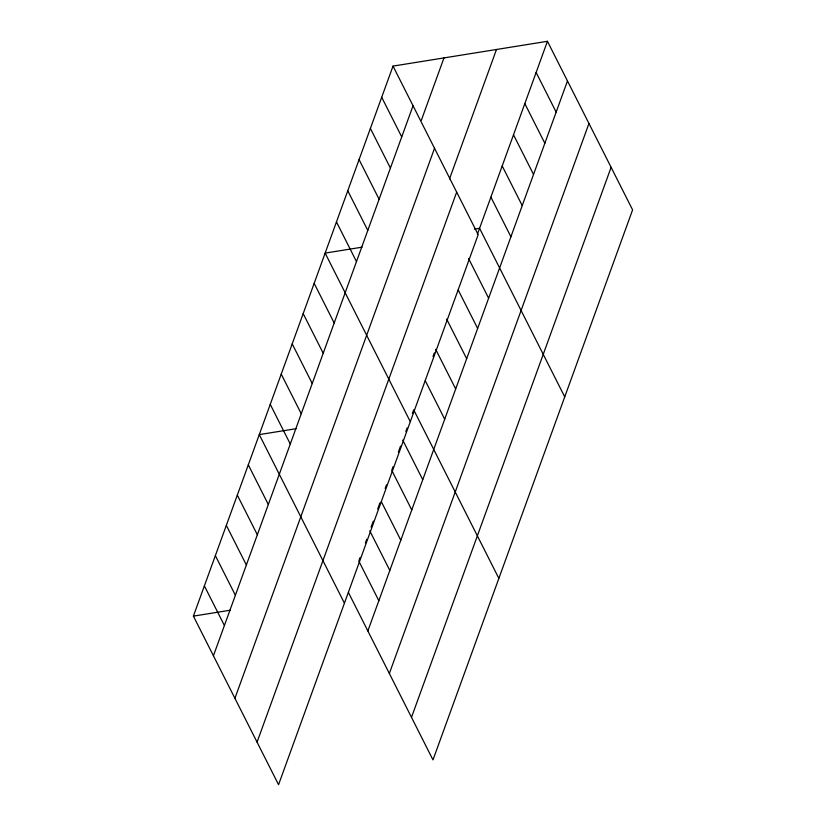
<?xml version="1.0" encoding="UTF-8"?>
<svg xmlns="http://www.w3.org/2000/svg" width="826" height="826" viewBox="0 0 826 826"><rect width="100%" height="100%" fill="white"/><g stroke="black" fill="none" stroke-linecap="round" stroke-linejoin="round"><path stroke-width="1.24" d="M393.011 66.101L478.171 234.677L278.558 784.7L193.398 616.124L393.011 66.101L547.442 41.3L632.602 209.876L432.989 759.899L348.407 592.448M213.428 655.761L413.041 105.738M421.353 120.255L443.975 57.913M234.914 698.311L434.528 148.288M449.499 178.953L496.488 49.488M257.062 742.151L456.675 192.128M360.126 557.436L358.814 561.071L378.835 600.708M365.402 542.919L366.713 539.285M371.111 527.184L373.3 521.134M377.699 509.033L379.888 502.982M385.164 488.465L386.475 484.841M393.062 466.69L391.751 470.314L411.771 509.962M398.339 452.163L400.527 446.112M405.803 431.595L407.115 427.961M412.391 413.444L413.702 409.81L498.863 578.396M433.03 356.574L434.342 352.939M477.376 234.357L547.442 41.3M367.859 630.961L567.472 80.938M389.345 673.51L588.959 123.487M411.493 717.35L611.106 167.327M362.087 247.17L325.145 253.107L410.295 421.683M474.485 229.122L479.576 228.306L564.736 396.883M296.224 428.684L259.271 434.61L344.432 603.197M193.398 616.124L230.351 610.187M536.136 72.471L556.156 112.109M524.82 103.632L544.85 143.28M513.514 134.803L533.534 174.441M502.198 165.974L522.228 205.612M490.892 197.135L510.912 236.783M468.6 258.559L488.62 298.196M381.705 97.272L401.725 136.909M458.193 289.947L477.645 328.449M370.389 128.433L390.419 168.081M446.639 319.063L466.669 358.701M359.083 159.604L379.103 199.242M435.663 349.315L455.684 388.953M347.767 190.775L367.787 230.413M425.256 380.693L444.708 419.205M336.461 221.936L356.481 261.584M402.727 440.062L422.747 479.71M314.169 283.359L334.189 322.997M303.183 313.612L323.214 353.249M381.344 501.702L400.796 540.204M292.208 343.864L312.228 383.501M369.79 530.819L389.81 570.456M281.232 374.116L301.253 413.754M270.247 404.368L290.277 444.006M248.296 464.862L268.316 504.51M237.31 495.115L257.34 534.763M226.334 525.367L246.365 565.005M215.359 555.619L235.379 595.257M204.373 585.871L224.404 625.509"/></g></svg>
